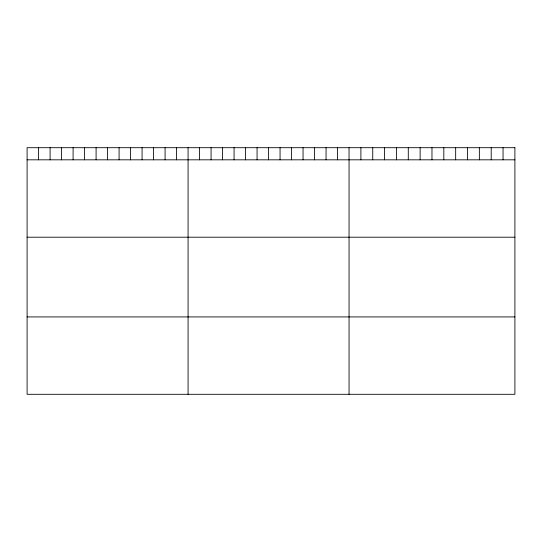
<?xml version="1.0" encoding="UTF-8"?>
<svg xmlns="http://www.w3.org/2000/svg" width="542" height="542" viewBox="0 0 542 542"><rect width="100%" height="100%" fill="white"/><g stroke="black" fill="none" stroke-linecap="round" stroke-linejoin="round"><path stroke-width="0.81" d="M27.1 159.822L514.9 159.822M27.1 237.2L514.9 237.2M27.1 316.921L514.9 316.921M503.051 147.702L503.051 159.822M491.208 147.702L491.208 159.822M479.358 147.702L479.358 159.822M467.516 147.702L467.516 159.822M455.666 147.702L455.666 159.822M443.823 147.702L443.823 159.822M431.974 147.702L431.974 159.822M420.125 147.702L420.125 159.822M408.282 147.702L408.282 159.822M396.432 147.702L396.432 159.822M384.59 147.702L384.59 159.822M372.74 147.702L372.74 159.822M360.897 147.702L360.897 159.822M349.048 147.702L349.048 394.298M337.551 147.702L337.551 159.822M326.054 147.702L326.054 159.822M314.556 147.702L314.556 159.822M303.053 147.702L303.053 159.822M291.555 147.702L291.555 159.822M280.058 147.702L280.058 159.822M268.561 147.702L268.561 159.822M257.064 147.702L257.064 159.822M245.567 147.702L245.567 159.822M234.069 147.702L234.069 159.822M222.566 147.702L222.566 159.822M211.068 147.702L211.068 159.822M199.571 147.702L199.571 159.822M188.074 147.702L188.074 394.298M176.577 147.702L176.577 159.822M165.08 147.702L165.08 159.822M153.582 147.702L153.582 159.822M142.079 147.702L142.079 159.822M130.581 147.702L130.581 159.822M119.084 147.702L119.084 159.822M107.587 147.702L107.587 159.822M96.09 147.702L96.09 159.822M84.593 147.702L84.593 159.822M73.095 147.702L73.095 159.822M61.592 147.702L61.592 159.822M50.094 147.702L50.094 159.822M38.597 147.702L38.597 159.822M514.9 147.702L27.1 147.702L27.1 394.298L514.9 394.298L514.9 147.702"/></g></svg>
